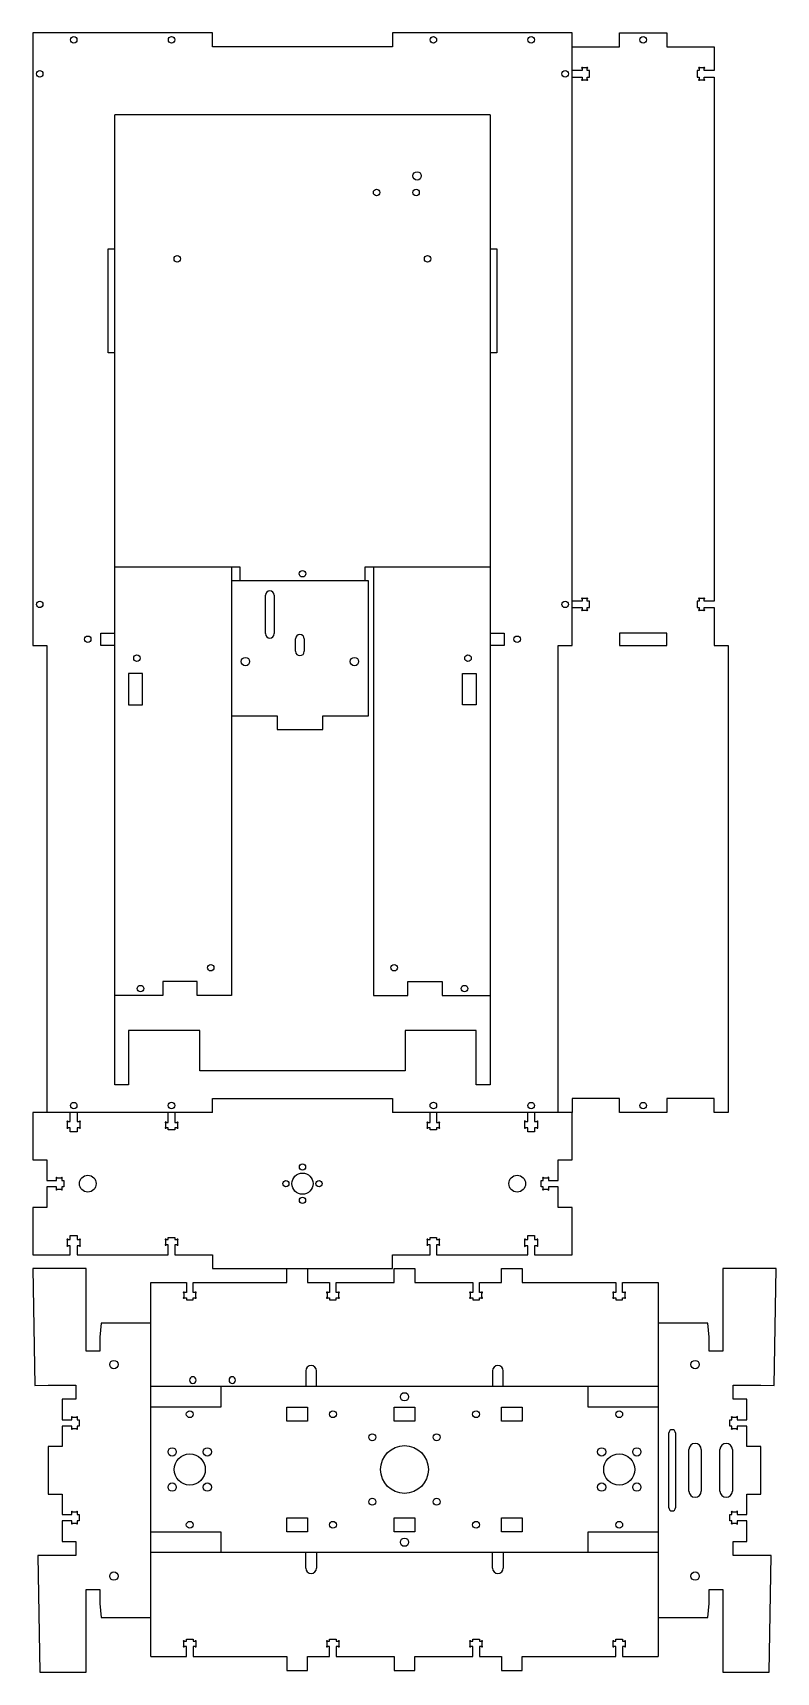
# Model space of a CAD drawing. Header units: millimetres. Extents: x -192 to 166, y -394 to 395.
import ezdxf

# ---------------------------------------------------------------- set-up
doc = ezdxf.new("R2010")
doc.units = ezdxf.units.MM
doc.layers.get('0').update_dxf_attribs({"lineweight": 25, "true_color": 0xffffff})

msp = doc.modelspace()

# ---------------------------------------------------------------- linework, layer by layer
for p, q in [((-105.33, 395), (-192, 395)), ((-192, 395), (-192, 100)), ((-105.33, 388.28), (-105.33, 395)), ((68, 395), (-18.67, 395)), ((-18.67, 395), (-18.67, 388.28)), ((68, 100), (68, 395)), ((90.81, 388.28), (90.81, 395)), ((90.81, 395), (113.63, 395)), ((113.63, 395), (113.63, 388.28)), ((-18.67, 388.28), (-105.33, 388.28)), ((68, 388.28), (90.81, 388.28)), ((113.63, 388.28), (136.44, 388.28)), ((136.44, 388.28), (136.44, 376.82)), ((72.78, 376.82), (68, 376.82)), ((68, 373.67), (72.78, 373.67)), ((72.78, 377.85), (72.78, 376.82)), ((72.78, 373.67), (72.78, 372.65)), ((75.03, 378.1), (73.03, 378.1)), ((73.03, 372.4), (75.03, 372.4)), ((75.28, 376.82), (75.28, 377.85)), ((76.28, 376.82), (75.28, 376.82)), ((75.28, 372.65), (75.28, 373.67)), ((75.28, 373.67), (76.28, 373.67)), ((76.28, 373.67), (76.28, 376.82)), ((129.16, 376.82), (128.16, 376.82)), ((128.16, 376.82), (128.16, 373.67)), ((128.16, 373.67), (129.16, 373.67)), ((129.16, 377.85), (129.16, 376.82)), ((129.16, 373.67), (129.16, 372.65)), ((131.41, 378.1), (129.41, 378.1)), ((129.41, 372.4), (131.41, 372.4)), ((131.66, 376.82), (131.66, 377.85)), ((136.44, 376.82), (131.66, 376.82)), ((131.66, 372.65), (131.66, 373.67)), ((131.66, 373.67), (136.44, 373.67)), ((136.44, 373.67), (136.44, 121.32)), ((28.5, 355.5), (-152.5, 355.5)), ((-152.5, -111.56), (-152.5, 355.5)), ((28.5, 355.5), (28.5, -111.56)), ((-155.65, 240.88), (-155.65, 290.88)), ((-155.65, 290.88), (-152.5, 290.88)), ((28.5, 290.88), (31.65, 290.88)), ((31.65, 290.88), (31.65, 240.88)), ((-152.5, 240.88), (-155.65, 240.88)), ((31.65, 240.88), (28.5, 240.88)), ((-152.5, 137.86), (-92.17, 137.86)), ((-96.22, 137.86), (-96.22, -68.66)), ((-92.17, 137.86), (-92.17, 131.14)), ((-31.83, 131.14), (-31.83, 137.86)), ((-31.83, 137.86), (28.5, 137.86)), ((-27.78, 137.86), (-27.78, -68.66)), ((-30.22, 131.14), (-96.22, 131.14)), ((-96.22, 131.14), (-96.22, 66.14)), ((-30.22, 66.14), (-30.22, 131.14)), ((-79.82, 105.64), (-79.82, 124.14)), ((-75.62, 124.14), (-75.62, 105.64)), ((72.78, 121.32), (68, 121.32)), ((72.78, 122.35), (72.78, 121.32)), ((75.03, 122.6), (73.03, 122.6)), ((75.28, 121.32), (75.28, 122.35)), ((76.28, 121.32), (75.28, 121.32)), ((76.28, 118.17), (76.28, 121.32)), ((129.16, 121.32), (128.16, 121.32)), ((128.16, 121.32), (128.16, 118.17)), ((129.16, 122.35), (129.16, 121.32)), ((131.41, 122.6), (129.41, 122.6)), ((131.66, 121.32), (131.66, 122.35)), ((136.44, 121.32), (131.66, 121.32)), ((68, 118.17), (72.78, 118.17)), ((72.78, 118.17), (72.78, 117.15)), ((73.03, 116.9), (75.03, 116.9)), ((75.28, 117.15), (75.28, 118.17)), ((75.28, 118.17), (76.28, 118.17)), ((128.16, 118.17), (129.16, 118.17)), ((129.16, 118.17), (129.16, 117.15)), ((129.41, 116.9), (131.41, 116.9)), ((131.66, 117.15), (131.66, 118.17)), ((131.66, 118.17), (136.44, 118.17)), ((136.44, 118.17), (136.44, 100)), ((-159.22, 100), (-159.22, 105.88)), ((-159.22, 105.88), (-152.5, 105.88)), ((-65.32, 97.14), (-65.32, 103.14)), ((-61.12, 103.14), (-61.12, 97.14)), ((28.5, 105.88), (35.22, 105.88)), ((35.22, 105.88), (35.22, 100)), ((113.63, 105.88), (90.81, 105.88)), ((90.81, 105.88), (90.81, 100)), ((113.63, 100), (113.63, 105.88)), ((-192, 100), (-185.28, 100)), ((-185.28, 100), (-185.28, -125)), ((-152.5, 100), (-159.22, 100)), ((35.22, 100), (28.5, 100)), ((61.28, -125), (61.28, 100)), ((61.28, 100), (68, 100)), ((90.81, 100), (113.63, 100)), ((136.44, 100), (143.16, 100)), ((143.16, 100), (143.16, -125)), ((-145.78, 86.38), (-145.78, 71.38)), ((-139.06, 86.38), (-145.78, 86.38)), ((-139.06, 71.38), (-139.06, 86.38)), ((15.06, 71.38), (15.06, 86.38)), ((15.06, 86.38), (21.78, 86.38)), ((21.78, 86.38), (21.78, 71.38)), ((-145.78, 71.38), (-139.06, 71.38)), ((21.78, 71.38), (15.06, 71.38)), ((-96.22, 66.14), (-74.22, 66.14)), ((-74.22, 66.14), (-74.22, 59.42)), ((-52.22, 59.42), (-52.22, 66.14)), ((-52.22, 66.14), (-30.22, 66.14)), ((-74.22, 59.42), (-52.22, 59.42)), ((-112.74, -61.94), (-129.26, -61.94)), ((-129.26, -61.94), (-129.26, -68.66)), ((-112.74, -68.66), (-112.74, -61.94)), ((-11.26, -68.66), (-11.26, -61.94)), ((-11.26, -61.94), (5.26, -61.94)), ((5.26, -61.94), (5.26, -68.66)), ((-129.26, -68.66), (-152.5, -68.66)), ((-96.22, -68.66), (-112.74, -68.66)), ((-27.78, -68.66), (-11.26, -68.66)), ((5.26, -68.66), (28.5, -68.66)), ((-145.78, -85.5), (-145.78, -111.56)), ((-111.5, -85.5), (-145.78, -85.5)), ((-111.5, -104.84), (-111.5, -85.5)), ((-12.5, -85.5), (-12.5, -104.84)), ((21.78, -85.5), (-12.5, -85.5)), ((21.78, -111.56), (21.78, -85.5)), ((-12.5, -104.84), (-111.5, -104.84)), ((-145.78, -111.56), (-152.5, -111.56)), ((-105.33, -125), (-105.33, -118.28)), ((-105.33, -118.28), (-18.67, -118.28)), ((-18.67, -118.28), (-18.67, -125)), ((28.5, -111.56), (21.78, -111.56)), ((90.81, -118.28), (68, -118.28)), ((68, -118.28), (68, -125)), ((90.81, -125), (90.81, -118.28)), ((136.44, -118.28), (113.63, -118.28)), ((113.63, -118.28), (113.63, -125)), ((136.44, -125), (136.44, -118.28)), ((-105.33, -125), (-192, -125)), ((-192, -125), (-192, -147.81)), ((-173.9, -129.28), (-173.9, -125)), ((-170.6, -125), (-170.6, -129.28)), ((-126.66, -129.78), (-126.66, -125)), ((-123.51, -125), (-123.51, -129.78)), ((68, -125), (-18.67, -125)), ((-0.49, -129.78), (-0.49, -125)), ((2.66, -125), (2.66, -129.78)), ((46.6, -129.28), (46.6, -125)), ((49.9, -125), (49.9, -129.28)), ((68, -147.81), (68, -125)), ((113.63, -125), (90.81, -125)), ((143.16, -125), (136.44, -125)), ((-175.25, -132.03), (-175.25, -129.53)), ((-175, -129.28), (-173.9, -129.28)), ((-173.9, -132.28), (-175, -132.28)), ((-173.9, -134.28), (-173.9, -132.28)), ((-170.6, -129.28), (-169.5, -129.28)), ((-169.5, -132.28), (-170.6, -132.28)), ((-170.6, -132.28), (-170.6, -134.28)), ((-169.25, -129.53), (-169.25, -132.03)), ((-127.93, -132.03), (-127.93, -130.03)), ((-127.68, -129.78), (-126.66, -129.78)), ((-126.66, -132.28), (-127.68, -132.28)), ((-126.66, -133.28), (-126.66, -132.28)), ((-123.51, -133.28), (-126.66, -133.28)), ((-123.51, -129.78), (-122.48, -129.78)), ((-122.48, -132.28), (-123.51, -132.28)), ((-123.51, -132.28), (-123.51, -133.28)), ((-122.23, -130.03), (-122.23, -132.03)), ((-1.77, -132.03), (-1.77, -130.03)), ((-1.52, -129.78), (-0.49, -129.78)), ((-0.49, -132.28), (-1.52, -132.28)), ((-0.49, -133.28), (-0.49, -132.28)), ((2.66, -133.28), (-0.49, -133.28)), ((2.66, -129.78), (3.68, -129.78)), ((3.68, -132.28), (2.66, -132.28)), ((2.66, -132.28), (2.66, -133.28)), ((3.93, -130.03), (3.93, -132.03)), ((45.25, -132.03), (45.25, -129.53)), ((45.5, -129.28), (46.6, -129.28)), ((46.6, -132.28), (45.5, -132.28)), ((46.6, -134.28), (46.6, -132.28)), ((49.9, -129.28), (51, -129.28)), ((51, -132.28), (49.9, -132.28)), ((49.9, -132.28), (49.9, -134.28)), ((51.25, -129.53), (51.25, -132.03)), ((-170.6, -134.28), (-173.9, -134.28)), ((49.9, -134.28), (46.6, -134.28)), ((-192, -147.81), (-185.28, -147.81)), ((-185.28, -147.81), (-185.28, -157.65)), ((61.28, -157.65), (61.28, -147.81)), ((61.28, -147.81), (68, -147.81)), ((-185.28, -157.65), (-180.5, -157.65)), ((-180.5, -157.65), (-180.5, -156.62)), ((-180.25, -156.37), (-178.25, -156.37)), ((-178, -156.62), (-178, -157.65)), ((-178, -157.65), (-177, -157.65)), ((-177, -157.65), (-177, -160.8)), ((53, -160.8), (53, -157.65)), ((53, -157.65), (54, -157.65)), ((54, -157.65), (54, -156.62)), ((54.25, -156.37), (56.25, -156.37)), ((56.5, -156.62), (56.5, -157.65)), ((56.5, -157.65), (61.28, -157.65)), ((-180.5, -160.8), (-185.28, -160.8)), ((-185.28, -160.8), (-185.28, -170.63)), ((-180.5, -161.82), (-180.5, -160.8)), ((-178.25, -162.07), (-180.25, -162.07)), ((-177, -160.8), (-178, -160.8)), ((-178, -160.8), (-178, -161.82)), ((54, -160.8), (53, -160.8)), ((54, -161.82), (54, -160.8)), ((56.25, -162.07), (54.25, -162.07)), ((61.28, -160.8), (56.5, -160.8)), ((56.5, -160.8), (56.5, -161.82)), ((61.28, -170.63), (61.28, -160.8)), ((-185.28, -170.63), (-192, -170.63)), ((-192, -170.63), (-192, -193.44)), ((68, -170.63), (61.28, -170.63)), ((68, -193.44), (68, -170.63)), ((-175.25, -188.91), (-175.25, -186.41)), ((-175, -186.16), (-173.9, -186.16)), ((-173.9, -189.16), (-175, -189.16)), ((-173.9, -186.16), (-173.9, -184.16)), ((-173.9, -184.16), (-170.6, -184.16)), ((-173.9, -193.44), (-173.9, -189.16)), ((-170.6, -184.16), (-170.6, -186.16)), ((-170.6, -186.16), (-169.5, -186.16)), ((-169.5, -189.16), (-170.6, -189.16)), ((-170.6, -189.16), (-170.6, -193.44)), ((-169.25, -186.41), (-169.25, -188.91)), ((-127.93, -188.41), (-127.93, -186.41)), ((-127.68, -186.16), (-126.66, -186.16)), ((-126.66, -188.66), (-127.68, -188.66)), ((-126.66, -186.16), (-126.66, -185.16)), ((-126.66, -185.16), (-123.51, -185.16)), ((-126.66, -193.44), (-126.66, -188.66)), ((-123.51, -185.16), (-123.51, -186.16)), ((-123.51, -186.16), (-122.48, -186.16)), ((-122.48, -188.66), (-123.51, -188.66)), ((-123.51, -188.66), (-123.51, -193.44)), ((-122.23, -186.41), (-122.23, -188.41)), ((-1.77, -188.41), (-1.77, -186.41)), ((-1.52, -186.16), (-0.49, -186.16)), ((-0.49, -188.66), (-1.52, -188.66)), ((-0.49, -186.16), (-0.49, -185.16)), ((-0.49, -185.16), (2.66, -185.16)), ((-0.49, -193.44), (-0.49, -188.66)), ((2.66, -185.16), (2.66, -186.16)), ((2.66, -186.16), (3.68, -186.16)), ((3.68, -188.66), (2.66, -188.66)), ((2.66, -188.66), (2.66, -193.44)), ((3.93, -186.41), (3.93, -188.41)), ((45.25, -188.91), (45.25, -186.41)), ((45.5, -186.16), (46.6, -186.16)), ((46.6, -189.16), (45.5, -189.16)), ((46.6, -186.16), (46.6, -184.16)), ((46.6, -184.16), (49.9, -184.16)), ((46.6, -193.44), (46.6, -189.16)), ((49.9, -184.16), (49.9, -186.16)), ((49.9, -186.16), (51, -186.16)), ((51, -189.16), (49.9, -189.16)), ((49.9, -189.16), (49.9, -193.44)), ((51.25, -186.41), (51.25, -188.91)), ((-192, -193.44), (-173.9, -193.44)), ((-170.6, -193.44), (-126.66, -193.44)), ((-123.51, -193.44), (-105.33, -193.44)), ((-105.33, -193.44), (-105.33, -200.16)), ((-18.67, -200.16), (-18.67, -193.44)), ((-18.67, -193.44), (-0.49, -193.44)), ((2.66, -193.44), (46.6, -193.44)), ((49.9, -193.44), (68, -193.44)), ((-166.33, -200.06), (-192, -200.06)), ((-192, -200.06), (-191.02, -256.45)), ((-166.33, -239.82), (-166.33, -200.06)), ((-105.33, -200.16), (-18.67, -200.16)), ((-69.58, -206.88), (-69.58, -200.16)), ((-59.58, -200.16), (-59.58, -206.88)), ((-17.83, -206.88), (-17.83, -200.16)), ((-17.83, -200.16), (-7.83, -200.16)), ((-7.83, -200.16), (-7.83, -206.88)), ((33.92, -206.88), (33.92, -200.16)), ((33.92, -200.16), (43.92, -200.16)), ((43.92, -200.16), (43.92, -206.88)), ((166.35, -200.06), (140.67, -200.06)), ((140.67, -200.06), (140.67, -239.82)), ((165.36, -256.45), (166.35, -200.06)), ((-135.11, -386.88), (-135.11, -206.88)), ((-135.11, -206.88), (-117.9, -206.88)), ((-119.18, -211.91), (-119.18, -213.91)), ((-117.9, -211.66), (-118.93, -211.66)), ((-117.9, -206.88), (-117.9, -211.66)), ((-114.75, -211.66), (-114.75, -206.88)), ((-114.75, -206.88), (-69.58, -206.88)), ((-113.73, -211.66), (-114.75, -211.66)), ((-113.48, -213.91), (-113.48, -211.91)), ((-59.58, -206.88), (-48.9, -206.88)), ((-50.18, -211.91), (-50.18, -213.91)), ((-48.9, -211.66), (-49.93, -211.66)), ((-48.9, -206.88), (-48.9, -211.66)), ((-45.75, -211.66), (-45.75, -206.88)), ((-45.75, -206.88), (-17.83, -206.88)), ((-44.73, -211.66), (-45.75, -211.66)), ((-44.48, -213.91), (-44.48, -211.91)), ((-7.83, -206.88), (20.1, -206.88)), ((18.82, -211.91), (18.82, -213.91)), ((20.1, -211.66), (19.07, -211.66)), ((20.1, -206.88), (20.1, -211.66)), ((23.25, -211.66), (23.25, -206.88)), ((23.25, -206.88), (33.92, -206.88)), ((24.27, -211.66), (23.25, -211.66)), ((24.52, -213.91), (24.52, -211.91)), ((43.92, -206.88), (89.1, -206.88)), ((87.82, -211.91), (87.82, -213.91)), ((89.1, -211.66), (88.07, -211.66)), ((89.1, -206.88), (89.1, -211.66)), ((92.25, -211.66), (92.25, -206.88)), ((92.25, -206.88), (109.45, -206.88)), ((93.27, -211.66), (92.25, -211.66)), ((93.52, -213.91), (93.52, -211.91)), ((109.45, -206.88), (109.45, -386.88)), ((-118.93, -214.16), (-117.9, -214.16)), ((-117.9, -214.16), (-117.9, -215.16)), ((-117.9, -215.16), (-114.75, -215.16)), ((-114.75, -215.16), (-114.75, -214.16)), ((-114.75, -214.16), (-113.73, -214.16)), ((-49.93, -214.16), (-48.9, -214.16)), ((-48.9, -214.16), (-48.9, -215.16)), ((-48.9, -215.16), (-45.75, -215.16)), ((-45.75, -215.16), (-45.75, -214.16)), ((-45.75, -214.16), (-44.73, -214.16)), ((19.07, -214.16), (20.1, -214.16)), ((20.1, -214.16), (20.1, -215.16)), ((20.1, -215.16), (23.25, -215.16)), ((23.25, -215.16), (23.25, -214.16)), ((23.25, -214.16), (24.27, -214.16)), ((88.07, -214.16), (89.1, -214.16)), ((89.1, -214.16), (89.1, -215.16)), ((89.1, -215.16), (92.25, -215.16)), ((92.25, -215.16), (92.25, -214.16)), ((92.25, -214.16), (93.27, -214.16)), ((-159.02, -226.38), (-159.61, -233.1)), ((-135.11, -226.38), (-159.02, -226.38)), ((133.37, -226.38), (109.45, -226.38)), ((133.95, -233.1), (133.37, -226.38)), ((-159.61, -233.1), (-159.61, -239.82)), ((133.95, -239.82), (133.95, -233.1)), ((-159.61, -239.82), (-166.33, -239.82)), ((140.67, -239.82), (133.95, -239.82)), ((-60.45, -249.38), (-60.45, -256.88)), ((-55.2, -256.88), (-55.2, -249.38)), ((29.55, -249.38), (29.55, -256.88)), ((34.8, -256.88), (34.8, -249.38)), ((-191.02, -256.45), (-184.61, -256.34)), ((-184.61, -256.34), (-171.17, -256.34)), ((-171.17, -256.34), (-171.17, -263.06)), ((109.45, -256.88), (-135.11, -256.88)), ((-116.4, -253.78), (-116.4, -253.88)), ((-113.25, -253.88), (-113.25, -253.78)), ((-101.33, -256.88), (-101.33, -266.88)), ((-97.4, -253.78), (-97.4, -253.88)), ((-94.25, -253.88), (-94.25, -253.78)), ((75.67, -266.88), (75.67, -256.88)), ((145.51, -263.06), (145.51, -256.34)), ((145.51, -256.34), (158.95, -256.34)), ((158.95, -256.34), (165.36, -256.45)), ((-171.17, -263.06), (-177.89, -263.06)), ((-177.89, -263.06), (-177.89, -272.89)), ((-101.33, -266.88), (-135.11, -266.88)), ((-69.58, -273.6), (-69.58, -266.88)), ((-69.58, -266.88), (-59.58, -266.88)), ((-59.58, -266.88), (-59.58, -273.6)), ((-17.83, -273.6), (-17.83, -266.88)), ((-17.83, -266.88), (-7.83, -266.88)), ((-7.83, -266.88), (-7.83, -273.6)), ((33.92, -273.6), (33.92, -266.88)), ((33.92, -266.88), (43.92, -266.88)), ((43.92, -266.88), (43.92, -273.6)), ((109.45, -266.88), (75.67, -266.88)), ((152.23, -263.06), (145.51, -263.06)), ((152.23, -272.89), (152.23, -263.06)), ((-177.89, -272.89), (-173.11, -272.89)), ((-173.11, -276.04), (-177.89, -276.04)), ((-177.89, -276.04), (-177.89, -285.87)), ((-173.11, -272.89), (-173.11, -271.87)), ((-173.11, -277.07), (-173.11, -276.04)), ((-172.86, -271.62), (-170.86, -271.62)), ((-170.61, -271.87), (-170.61, -272.89)), ((-170.61, -272.89), (-169.61, -272.89)), ((-169.61, -276.04), (-170.61, -276.04)), ((-170.61, -276.04), (-170.61, -277.07)), ((-169.61, -272.89), (-169.61, -276.04)), ((-59.58, -273.6), (-69.58, -273.6)), ((-7.83, -273.6), (-17.83, -273.6)), ((43.92, -273.6), (33.92, -273.6)), ((143.95, -276.04), (143.95, -272.89)), ((143.95, -272.89), (144.95, -272.89)), ((144.95, -276.04), (143.95, -276.04)), ((144.95, -272.89), (144.95, -271.87)), ((144.95, -277.07), (144.95, -276.04)), ((145.2, -271.62), (147.2, -271.62)), ((147.45, -271.87), (147.45, -272.89)), ((147.45, -272.89), (152.23, -272.89)), ((152.23, -276.04), (147.45, -276.04)), ((147.45, -276.04), (147.45, -277.07)), ((152.23, -285.87), (152.23, -276.04)), ((-170.86, -277.32), (-172.86, -277.32)), ((114.6, -315.28), (114.6, -279.28)), ((117.75, -279.28), (117.75, -315.28)), ((147.2, -277.32), (145.2, -277.32)), ((-177.89, -285.87), (-184.61, -285.87)), ((-184.61, -285.87), (-184.61, -308.69)), ((124.23, -307.28), (124.23, -287.28)), ((130.23, -287.28), (130.23, -307.28)), ((139.23, -307.28), (139.23, -287.28)), ((145.23, -287.28), (145.23, -307.28)), ((158.95, -285.87), (152.23, -285.87)), ((158.95, -308.69), (158.95, -285.87)), ((-184.61, -308.69), (-177.89, -308.69)), ((-177.89, -308.69), (-177.89, -318.52)), ((152.23, -318.52), (152.23, -308.69)), ((152.23, -308.69), (158.95, -308.69)), ((-177.89, -318.52), (-173.11, -318.52)), ((-173.11, -321.67), (-177.89, -321.67)), ((-177.89, -321.67), (-177.89, -331.5)), ((-173.11, -318.52), (-173.11, -317.49)), ((-173.11, -322.69), (-173.11, -321.67)), ((-172.86, -317.24), (-170.86, -317.24)), ((-170.86, -322.94), (-172.86, -322.94)), ((-170.61, -317.49), (-170.61, -318.52)), ((-170.61, -318.52), (-169.61, -318.52)), ((-170.61, -321.67), (-170.61, -322.69)), ((-169.61, -321.67), (-170.61, -321.67)), ((-169.61, -318.52), (-169.61, -321.67)), ((-69.58, -326.88), (-69.58, -320.16)), ((-69.58, -320.16), (-59.58, -320.16)), ((-59.58, -320.16), (-59.58, -326.88)), ((-17.83, -326.88), (-17.83, -320.16)), ((-17.83, -320.16), (-7.83, -320.16)), ((-7.83, -320.16), (-7.83, -326.88)), ((33.92, -326.88), (33.92, -320.16)), ((33.92, -320.16), (43.92, -320.16)), ((43.92, -320.16), (43.92, -326.88)), ((143.95, -321.67), (143.95, -318.52)), ((143.95, -318.52), (144.95, -318.52)), ((144.95, -321.67), (143.95, -321.67)), ((144.95, -318.52), (144.95, -317.49)), ((144.95, -322.69), (144.95, -321.67)), ((145.2, -317.24), (147.2, -317.24)), ((147.2, -322.94), (145.2, -322.94)), ((147.45, -317.49), (147.45, -318.52)), ((147.45, -318.52), (152.23, -318.52)), ((152.23, -321.67), (147.45, -321.67)), ((147.45, -321.67), (147.45, -322.69)), ((152.23, -331.5), (152.23, -321.67)), ((-177.89, -331.5), (-171.17, -331.5)), ((-171.17, -331.5), (-171.17, -338.22)), ((-135.11, -326.88), (-101.33, -326.88)), ((-101.33, -326.88), (-101.33, -336.88)), ((-59.58, -326.88), (-69.58, -326.88)), ((-7.83, -326.88), (-17.83, -326.88)), ((43.92, -326.88), (33.92, -326.88)), ((75.67, -336.88), (75.67, -326.88)), ((75.67, -326.88), (109.45, -326.88)), ((145.51, -338.22), (145.51, -331.5)), ((145.51, -331.5), (152.23, -331.5)), ((-184.61, -338.22), (-189.59, -338.31)), ((-189.59, -338.31), (-188.61, -394.5)), ((-171.17, -338.22), (-184.61, -338.22)), ((109.45, -336.88), (-135.11, -336.88)), ((-60.45, -344.38), (-60.45, -336.88)), ((-55.2, -336.88), (-55.2, -344.38)), ((29.55, -344.38), (29.55, -336.88)), ((34.8, -336.88), (34.8, -344.38)), ((158.95, -338.22), (145.51, -338.22)), ((163.93, -338.31), (158.95, -338.22)), ((162.95, -394.5), (163.93, -338.31)), ((-166.33, -394.5), (-166.33, -354.74)), ((-166.33, -354.74), (-159.61, -354.74)), ((-159.61, -354.74), (-159.61, -361.46)), ((133.95, -361.46), (133.95, -354.74)), ((133.95, -354.74), (140.67, -354.74)), ((140.67, -354.74), (140.67, -394.5)), ((-159.61, -361.46), (-159.02, -368.18)), ((133.37, -368.18), (133.95, -361.46)), ((-159.02, -368.18), (-135.11, -368.18)), ((109.45, -368.18), (133.37, -368.18)), ((-117.9, -379.6), (-117.9, -378.6)), ((-117.9, -378.6), (-114.75, -378.6)), ((-114.75, -378.6), (-114.75, -379.6)), ((-48.9, -379.6), (-48.9, -378.6)), ((-48.9, -378.6), (-45.75, -378.6)), ((-45.75, -378.6), (-45.75, -379.6)), ((20.1, -379.6), (20.1, -378.6)), ((20.1, -378.6), (23.25, -378.6)), ((23.25, -378.6), (23.25, -379.6)), ((89.1, -379.6), (89.1, -378.6)), ((89.1, -378.6), (92.25, -378.6)), ((92.25, -378.6), (92.25, -379.6)), ((-119.18, -381.85), (-119.18, -379.85)), ((-118.93, -379.6), (-117.9, -379.6)), ((-117.9, -382.1), (-118.93, -382.1)), ((-117.9, -386.88), (-117.9, -382.1)), ((-114.75, -379.6), (-113.73, -379.6)), ((-113.73, -382.1), (-114.75, -382.1)), ((-114.75, -382.1), (-114.75, -386.88)), ((-113.48, -379.85), (-113.48, -381.85)), ((-50.18, -381.85), (-50.18, -379.85)), ((-49.93, -379.6), (-48.9, -379.6)), ((-48.9, -382.1), (-49.93, -382.1)), ((-48.9, -386.88), (-48.9, -382.1)), ((-45.75, -379.6), (-44.73, -379.6)), ((-44.73, -382.1), (-45.75, -382.1)), ((-45.75, -382.1), (-45.75, -386.88)), ((-44.48, -379.85), (-44.48, -381.85)), ((18.82, -381.85), (18.82, -379.85)), ((19.07, -379.6), (20.1, -379.6)), ((20.1, -382.1), (19.07, -382.1)), ((20.1, -386.88), (20.1, -382.1)), ((23.25, -379.6), (24.27, -379.6)), ((24.27, -382.1), (23.25, -382.1)), ((23.25, -382.1), (23.25, -386.88)), ((24.52, -379.85), (24.52, -381.85)), ((87.82, -381.85), (87.82, -379.85)), ((88.07, -379.6), (89.1, -379.6)), ((89.1, -382.1), (88.07, -382.1)), ((89.1, -386.88), (89.1, -382.1)), ((92.25, -379.6), (93.27, -379.6)), ((93.27, -382.1), (92.25, -382.1)), ((92.25, -382.1), (92.25, -386.88)), ((93.52, -379.85), (93.52, -381.85)), ((-188.61, -394.5), (-166.33, -394.5)), ((-135.11, -386.88), (-117.9, -386.88)), ((-114.75, -386.88), (-69.58, -386.88)), ((-69.58, -386.88), (-69.58, -393.6)), ((-69.58, -393.6), (-59.58, -393.6)), ((-59.58, -393.6), (-59.58, -386.88)), ((-59.58, -386.88), (-48.9, -386.88)), ((-45.75, -386.88), (-17.83, -386.88)), ((-17.83, -386.88), (-17.83, -393.6)), ((-17.83, -393.6), (-7.83, -393.6)), ((-7.83, -393.6), (-7.83, -386.88)), ((-7.83, -386.88), (20.1, -386.88)), ((23.25, -386.88), (33.92, -386.88)), ((33.92, -386.88), (33.92, -393.6)), ((33.92, -393.6), (43.92, -393.6)), ((43.92, -393.6), (43.92, -386.88)), ((43.92, -386.88), (89.1, -386.88)), ((92.25, -386.88), (109.45, -386.88)), ((140.67, -394.5), (162.95, -394.5))]:
    msp.add_line(p, q)
for centre, radius in [((-172.25, 391.64), 1.57), ((-125.08, 391.64), 1.57), ((1.08, 391.64), 1.57), ((48.25, 391.64), 1.57), ((102.22, 391.64), 1.57), ((-188.64, 375.25), 1.57), ((64.64, 375.25), 1.57), ((-6.75, 326.1), 2), ((-26.25, 318.1), 1.57), ((-7.25, 318.1), 1.57), ((-122.33, 286.18), 1.58), ((-1.67, 286.18), 1.58), ((-62, 134.5), 1.57), ((-188.64, 119.75), 1.57), ((64.64, 119.75), 1.57), ((-165.5, 102.94), 1.57), ((41.5, 102.94), 1.57), ((-141.78, 93.88), 1.58), ((17.78, 93.88), 1.58), ((-89.5, 92.2), 2), ((-36.94, 92.2), 2), ((-106.22, -55.22), 1.57), ((-17.78, -55.22), 1.57), ((-140.11, -65.3), 1.57), ((16.11, -65.3), 1.57), ((-172.25, -121.64), 1.57), ((-125.08, -121.64), 1.58), ((1.08, -121.64), 1.58), ((48.25, -121.64), 1.57), ((102.22, -121.64), 1.57), ((-62, -151.22), 1.5), ((-165.5, -159.22), 4.04), ((-70, -159.22), 1.5), ((-62, -159.22), 5.1), ((-54, -159.22), 1.5), ((41.5, -159.22), 4.04), ((-62, -167.22), 1.5), ((-152.89, -246.34), 2), ((127.23, -246.34), 2), ((-12.83, -261.88), 2), ((-116.33, -270.24), 1.65), ((-47.33, -270.24), 1.65), ((21.67, -270.24), 1.65), ((90.67, -270.24), 1.65), ((-28.33, -281.38), 1.65), ((2.67, -281.38), 1.65), ((-124.81, -288.39), 2), ((-116.33, -296.88), 7.5), ((-107.84, -288.39), 2), ((-12.83, -296.88), 11.5), ((82.19, -288.39), 2), ((90.67, -296.88), 7.5), ((99.16, -288.39), 2), ((-124.81, -305.37), 2), ((-107.84, -305.37), 2), ((82.19, -305.37), 2), ((99.16, -305.37), 2), ((-28.33, -312.38), 1.65), ((2.67, -312.38), 1.65), ((-116.33, -323.52), 1.65), ((-47.33, -323.52), 1.65), ((21.67, -323.52), 1.65), ((90.67, -323.52), 1.65), ((-12.83, -331.88), 2), ((-152.89, -348.22), 2), ((127.23, -348.22), 2)]:
    msp.add_circle(centre, radius)
for centre, radius, start, end in [((72.78, 378.1), 0.25, 360, 270), ((72.78, 372.4), 0.25, 90, 0), ((75.28, 378.1), 0.25, 270, 180), ((75.28, 372.4), 0.25, 180, 90), ((129.16, 378.1), 0.25, 360, 270), ((129.16, 372.4), 0.25, 90, 0), ((131.66, 378.1), 0.25, 270, 180), ((131.66, 372.4), 0.25, 180, 90), ((-77.72, 124.14), 2.1, 0, 180), ((72.78, 122.6), 0.25, 0, 270), ((75.28, 122.6), 0.25, 270, 180), ((129.16, 122.6), 0.25, 0, 270), ((131.66, 122.6), 0.25, 270, 180), ((72.78, 116.9), 0.25, 90, 360), ((75.28, 116.9), 0.25, 180, 90), ((129.16, 116.9), 0.25, 90, 0), ((131.66, 116.9), 0.25, 180, 90), ((-77.72, 105.64), 2.1, 180, 0), ((-63.22, 103.14), 2.1, 0, 180), ((-63.22, 97.14), 2.1, 180, 360), ((-175.25, -129.28), 0.25, 0, 270), ((-175.25, -132.28), 0.25, 90, 0), ((-169.25, -129.28), 0.25, 270, 180), ((-169.25, -132.28), 0.25, 180, 90), ((-127.93, -129.78), 0.25, 0, 270), ((-127.93, -132.28), 0.25, 90, 0), ((-122.23, -129.78), 0.25, 270, 180), ((-122.23, -132.28), 0.25, 180, 90), ((-1.77, -129.78), 0.25, 360, 270), ((-1.77, -132.28), 0.25, 90, 360), ((3.93, -129.78), 0.25, 270, 180), ((3.93, -132.28), 0.25, 180, 90), ((45.25, -129.28), 0.25, 360, 270), ((45.25, -132.28), 0.25, 90, 360), ((51.25, -129.28), 0.25, 270, 180), ((51.25, -132.28), 0.25, 180, 90), ((-180.5, -156.37), 0.25, 0, 270), ((-178, -156.37), 0.25, 270, 180), ((54, -156.37), 0.25, 0, 270), ((56.5, -156.37), 0.25, 270, 180), ((-180.5, -162.07), 0.25, 90, 0), ((-178, -162.07), 0.25, 180, 90), ((54, -162.07), 0.25, 90, 0), ((56.5, -162.07), 0.25, 180, 90), ((-175.25, -186.16), 0.25, 0, 270), ((-175.25, -189.16), 0.25, 90, 360), ((-169.25, -186.16), 0.25, 270, 180), ((-169.25, -189.16), 0.25, 180, 90), ((-127.93, -186.16), 0.25, 0, 270), ((-127.93, -188.66), 0.25, 90, 0), ((-122.23, -186.16), 0.25, 270, 180), ((-122.23, -188.66), 0.25, 180, 90), ((-1.77, -186.16), 0.25, 0, 270), ((-1.77, -188.66), 0.25, 90, 0), ((3.93, -186.16), 0.25, 270, 180), ((3.93, -188.66), 0.25, 180, 90), ((45.25, -186.16), 0.25, 0, 270), ((45.25, -189.16), 0.25, 90, 0), ((51.25, -186.16), 0.25, 270, 180), ((51.25, -189.16), 0.25, 180, 90), ((-119.18, -211.66), 0.25, 0, 270), ((-113.48, -211.66), 0.25, 270, 180), ((-50.18, -211.66), 0.25, 0, 270), ((-44.48, -211.66), 0.25, 270, 180), ((18.82, -211.66), 0.25, 0, 270), ((24.52, -211.66), 0.25, 270, 180), ((87.82, -211.66), 0.25, 0, 270), ((93.52, -211.66), 0.25, 270, 180), ((-119.18, -214.16), 0.25, 90, 360), ((-113.48, -214.16), 0.25, 180, 90), ((-50.18, -214.16), 0.25, 90, 0), ((-44.48, -214.16), 0.25, 180, 90), ((18.82, -214.16), 0.25, 90, 0), ((24.52, -214.16), 0.25, 180, 90), ((87.82, -214.16), 0.25, 90, 0), ((93.52, -214.16), 0.25, 180, 90), ((-114.83, -253.78), 1.58, 0, 180), ((-95.83, -253.78), 1.57, 0, 180), ((-57.83, -249.38), 2.62, 0, 180), ((32.17, -249.38), 2.62, 0, 180), ((-114.83, -253.88), 1.58, 180, 0), ((-95.83, -253.88), 1.57, 180, 0), ((-173.11, -271.62), 0.25, 0, 270), ((-170.61, -271.62), 0.25, 270, 180), ((144.95, -271.62), 0.25, 0, 270), ((147.45, -271.62), 0.25, 270, 180), ((-173.11, -277.32), 0.25, 90, 360), ((-170.61, -277.32), 0.25, 180, 90), ((116.17, -279.28), 1.58, 0, 180), ((144.95, -277.32), 0.25, 90, 360), ((147.45, -277.32), 0.25, 180, 90), ((127.23, -287.28), 3, 0, 180), ((142.23, -287.28), 3, 0, 180), ((127.23, -307.28), 3, 180, 0), ((142.23, -307.28), 3, 180, 0), ((116.17, -315.28), 1.57, 180, 0), ((-173.11, -317.24), 0.25, 0, 270), ((-173.11, -322.94), 0.25, 90, 0), ((-170.61, -317.24), 0.25, 270, 180), ((-170.61, -322.94), 0.25, 180, 90), ((144.95, -317.24), 0.25, 0, 270), ((144.95, -322.94), 0.25, 90, 360), ((147.45, -317.24), 0.25, 270, 180), ((147.45, -322.94), 0.25, 180, 90), ((-57.83, -344.38), 2.62, 180, 0), ((32.17, -344.38), 2.62, 180, 0), ((-119.18, -379.6), 0.25, 0, 270), ((-119.18, -382.1), 0.25, 90, 0), ((-113.48, -379.6), 0.25, 270, 180), ((-113.48, -382.1), 0.25, 180, 90), ((-50.18, -379.6), 0.25, 0, 270), ((-50.18, -382.1), 0.25, 90, 0), ((-44.48, -379.6), 0.25, 270, 180), ((-44.48, -382.1), 0.25, 180, 90), ((18.82, -379.6), 0.25, 0, 270), ((18.82, -382.1), 0.25, 90, 0), ((24.52, -379.6), 0.25, 270, 180), ((24.52, -382.1), 0.25, 180, 90), ((87.82, -379.6), 0.25, 0, 270), ((87.82, -382.1), 0.25, 90, 0), ((93.52, -379.6), 0.25, 270, 180), ((93.52, -382.1), 0.25, 180, 90)]:
    msp.add_arc(centre, radius, start, end)

doc.saveas('drawing.dxf')
